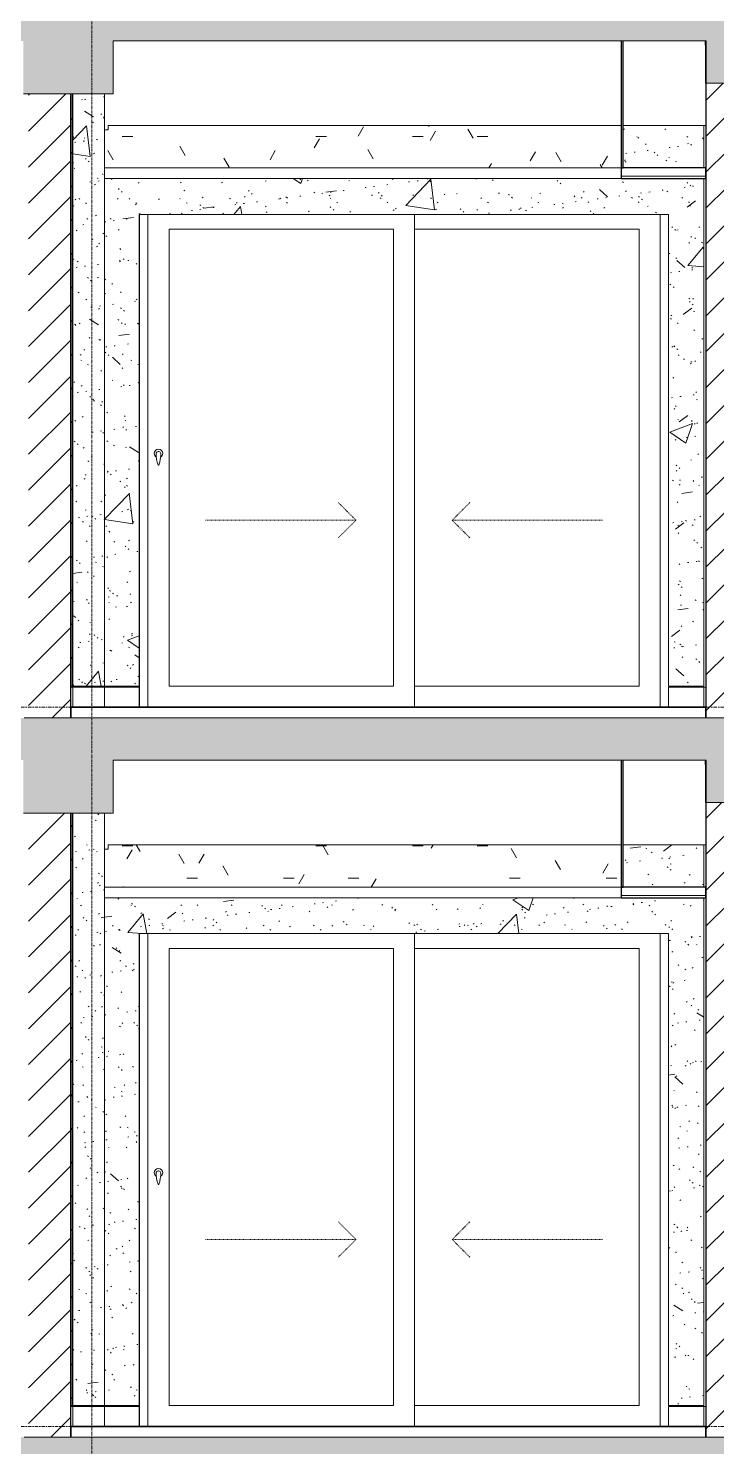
# Model space of a CAD drawing. Header units: millimetres. Extents: x -92143 to -2058, y -8802 to 35300.
# Drawn here: x -33837 to -30586, y 15705 to 22409 of the extents above; entities that cross this region are included whole.
import ezdxf

# ---------------------------------------------------------------- set-up
doc = ezdxf.new("R2010")
doc.units = ezdxf.units.MM
for name, pattern in [('Centre', [31.75, 6.35, -4.7625, 15.875, -4.7625]), ('Dash', [6.35, 3.175, -3.175]), ('Grid Line', [22.225, 12.7, -3.175, 3.175, -3.175])]:
    doc.linetypes.add(name, pattern=pattern)
for name, color, linetype, lineweight in [('0-1', 7, 'Continuous', 5), ('A-CLNG', 13, 'Continuous', 9), ('A-CLNG-1', 250, 'Continuous', 25), ('A-CLNG-2', 7, 'Continuous', 9), ('A-CLNG-PATT-3', 254, 'Continuous', 18), ('A-DETL-GENF-1', 7, 'Continuous', 9), ('A-DETL-THIN', 151, 'Continuous', 9), ('A-DOOR', 31, 'Continuous', 9), ('A-DOOR-FRAM', 31, 'Continuous', 9), ('A-DOOR-GLAZ', 31, 'Continuous', 9), ('A-DOOR-HDLN', 31, 'Dash', 18), ('A-FLOR-1', 10, 'Continuous', 35), ('A-FLOR-HRAL', 11, 'Continuous', 9), ('A-FLOR-HRAL-1', 253, 'Continuous', 18), ('A-FLOR-HRAL-2', 9, 'Continuous', 9), ('A-FLOR-LEVL-2', 51, 'Centre', 9), ('A-FLOR-PATT-1', 7, 'Continuous', 9), ('A-WALL-2', 250, 'Continuous', 25), ('A-WALL-3', 113, 'Continuous', 25), ('A-WALL-PATT-1', 7, 'Continuous', 9), ('A-WALL-PATT-2', 9, 'Continuous', 9), ('A-WALL-PATT-4', 111, 'Continuous', 9), ('I-WALL-1', 250, 'Continuous', 25), ('I-WALL-2', 7, 'Continuous', 9), ('S-BEAM-1', 12, 'Continuous', 5), ('S-BEAM-2', 7, 'Continuous', 9), ('S-BEAM-3', 10, 'Continuous', 35), ('S-GRID-1', 1, 'Grid Line', 9)]:
    doc.layers.add(name, color=color, linetype=linetype, lineweight=lineweight)
pattern_1 = [(45, (-51987.05, 14125), (-84.8528, 84.8528), [])]
pattern_2 = [(50, (-51987.05, 14125), (1093.104, -95.634), [114.3, -1257.3]), (355, (-51987, 14125), (-211.46, 1146.34), [91.44, -1005.84]), (100.451, (-51896, 14117), (881.656, 1050.7), [97.14, -1068.54]), (46.184, (-51987, 14429.8), (1626.475, -252.26), [171.45, -1885.95]), (96.636, (-51851.5, 14408.8), (1424.42, 1484.57), [145.71, -1602.81]), (351.184, (-51987, 14429.8), (1424.43, 1484.55), [137.16, -1508.76]), (21, (-51834.65, 14353.6), (909.686, -613.59), [114.3, -1257.3]), (326, (-51834.7, 14353.6), (370.81, 1105.13), [91.44, -1005.84]), (71.451, (-51758.8, 14302.5), (1280.503, 491.53), [97.14, -1068.54]), (37.5, (-51987.05, 14125), (18.5313, 507.33), [50.292, -943.356, 50.292, -970.788, -1009.65]), (37.5, (-51987.05, 14125), (18.5313, 507.33), [-2014.728, 50.292, -959.358]), (7.5, (-51987.05, 14125), (400.918, 601.084), [50.292, -531.876, 50.292, -920.496, -384.81]), (7.5, (-51987.05, 14125), (400.918, 601.084), [-1552.956, 50.292, -334.518]), (327.5, (-52326.9, 14125), (813.545, -34.374), [50.292, -330.708, 50.292, -1138.428, -1577.34]), (327.5, (-52326.9, 14125), (813.545, -34.374), [-1569.72, 50.292, -1527.048]), (317.5, (-52479.3, 14125), (888.775, 152.56), [50.292, -445.008, 50.292, -739.14, -1120.14]), (317.5, (-52479.3, 14125), (888.775, 152.56), [-1284.73, 50.29, -1069.85])]
pattern_3 = [(37.5, (-51987.05, 14125), (-4.79953, 146.8239), [5.029, -110.795, 5.029, -124.511, -123.825]), (37.5, (-51987.05, 14125), (-4.79953, 146.8239), [-245.364, 5.029, -118.796]), (7.5, (-51987.05, 14125), (134.8574, 215.0472), [5.029, -57.455, 5.029, -99.365, -40.005]), (7.5, (-51987.05, 14125), (134.8574, 215.0472), [-166.878, 5.029, -34.976]), (327.5, (-52080.78, 14125), (237.29776, 0.4316), [5.029, -33.071, 5.029, -132.131, -179.07]), (327.5, (-52080.78, 14125), (237.29776, 0.4316), [-175.26, 5.029, -174.041]), (317.5, (-52080.78, 14125), (229.067, 66.8792), [5.029, -14.021, 5.029, -84.887, -102.87]), (317.5, (-52080.78, 14125), (229.067, 66.8792), [-108.966, 5.029, -97.841])]
pattern_4 = [(45, (-51987.05, 14125), (-79.5495, 79.5495), [])]
pattern_5 = [(0, (-51987.05, 14125), (609.6, 152.4), [50.292, -406.908, 50.292, -406.908, -2438.4]), (0, (-51987.05, 14125), (609.6, 152.4), [-914.4, 50.292, -864.108, 50.292, -406.908, -1066.8]), (0, (-51987.05, 14125), (609.6, 152.4), [-2286, 50.292, -254.508, 50.292, -711.708]), (120, (-51758.45, 14201.2), (-436.7823, 451.7291), [50.292, -406.908, 50.292, -2845.308]), (120, (-51758.45, 14201.2), (-436.7823, 451.7291), [-507.492, -406.908, 50.292, -864.108, -1524]), (120, (-51758.45, 14201.2), (-436.7823, 451.7291), [-1828.8, 50.292, -406.908, 50.292, -1016.508]), (120, (-51758.45, 14201.2), (-436.7823, 451.7291), [-2336.292, -254.508, 50.292, -711.708]), (240, (-51682.25, 14506), (-172.8177, -604.1291), [50.292, -406.908, 50.292, -406.908, -2438.4]), (240, (-51682.25, 14506), (-172.8177, -604.1291), [-914.4, 50.292, -864.108, 50.292, -406.908, -1066.8]), (240, (-51682.25, 14506), (-172.8177, -604.1291), [-2286, 50.292, -254.508, 50.292, -711.708])]

# ---------------------------------------------------------------- blocks, each defined once
blk = doc.blocks.new('NCV_TKTC_KET CAU_rvt-1-TKCS_MẶT CẮT E')
at = {"layer": 'A-FLOR-PATT-1'}
h = blk.add_hatch(color=256, dxfattribs=at)
h.paths.add_polyline_path([(-73236.9, 22330), (-73236.9, 22350), (-75336.9, 22350), (-75336.9, 22330), (-73506.3, 22330)])
h.paths.add_polyline_path([(-48844.9, 22330), (-48635.6, 22330), (-48635.6, 22350), (-50536.9, 22350), (-50536.9, 22330), (-49461.4, 22330)])
h.paths.add_polyline_path([(-20336.9, 22330), (-20336.9, 22350), (-22235.3, 22350), (-22235.3, 22330), (-20484.2, 22330)])
h.paths.add_polyline_path([(-66936.9, 22330), (-65032.3, 22330), (-65032.3, 22350), (-66936.9, 22350)])
h.paths.add_polyline_path([(-48435.6, 22330), (-48433.3, 22330), (-48433.3, 22350), (-48435.6, 22350)])
h.paths.add_polyline_path([(-22435.3, 22330), (-22435.3, 22350), (-22438.4, 22349.9), (-22438.4, 22330)])
h.paths.add_polyline_path([(-42336.9, 22330), (-40434.4, 22330), (-40434.4, 22350), (-42336.9, 22350)])
h.paths.add_polyline_path([(-56833.3, 22330), (-56833.3, 22350), (-58736.9, 22350), (-58736.9, 22330), (-56859.9, 22330)])
h.paths.add_polyline_path([(-28536.9, 22330), (-28536.9, 22350), (-30435.3, 22350), (-30435.3, 22330), (-29115.7, 22330)])
h.paths.add_polyline_path([(-30635.3, 22330), (-30635.3, 22350), (-30638.4, 22350), (-30638.4, 22330)])
h = blk.add_hatch(color=256, dxfattribs=at)
h.paths.add_polyline_path([(-48635.6, 18930), (-48635.6, 18950), (-50536.9, 18950), (-50536.9, 18930), (-48844.9, 18930)])
h.paths.add_polyline_path([(-75336.9, 18930), (-73236.9, 18930), (-73236.9, 18950), (-75336.9, 18950)])
h.paths.add_polyline_path([(-20336.9, 18930), (-20336.9, 18950), (-22235.3, 18950), (-22235.3, 18930), (-20484.2, 18930)])
h.paths.add_polyline_path([(-48435.6, 18930), (-48433.3, 18930), (-48433.3, 18950), (-48435.6, 18950)])
h.paths.add_polyline_path([(-22438.4, 18930), (-22435.3, 18930.3), (-22435.3, 18950), (-22438.4, 18950)])
h.paths.add_polyline_path([(-66936.9, 18930), (-65032.3, 18930), (-65032.3, 18950), (-66936.9, 18950)])
h.paths.add_polyline_path([(-28536.9, 18930), (-28536.9, 18950), (-30435.3, 18950), (-30435.3, 18930), (-28807.5, 18930)])
h.paths.add_polyline_path([(-30638.4, 18930), (-30635.3, 18930), (-30635.3, 18950), (-30638.4, 18950)])
h.paths.add_polyline_path([(-58736.9, 18930), (-56833.3, 18930), (-56833.3, 18950), (-58736.9, 18950)])
h.paths.add_polyline_path([(-40434.4, 18930), (-40434.4, 18950), (-42336.9, 18950), (-42336.9, 18930), (-40521.7, 18930)])
at = {"layer": 'S-BEAM-1'}
blk.add_hatch(color=256, dxfattribs=at).paths.add_polyline_path([(-30636.9, 18750), (-30635.3, 18750), (-30636.9, 18761)])
at = {"layer": 'A-FLOR-1'}
for p, q in [((-30638.4, 22350.2), (-30638.4, 22330)), ((-30638.4, 22330), (-30635.3, 22330)), ((-30638.4, 18950.2), (-30638.4, 18930)), ((-30638.4, 18930), (-30635.3, 18930))]:
    blk.add_line(p, q, dxfattribs=at)
at = {"layer": 'S-BEAM-2'}
for p, q in [((-33476.9, 21930), (-33460.6, 21930)), ((-33460.6, 21950), (-33460.6, 21930)), ((-31036.9, 21950), (-33460.6, 21950)), ((-30636.9, 21950), (-31026.9, 21950)), ((-33476.9, 18530), (-33460.6, 18530)), ((-33460.6, 18550), (-33460.6, 18530)), ((-31036.9, 18550), (-33460.6, 18550)), ((-30636.9, 18550), (-31026.9, 18550))]:
    blk.add_line(p, q, dxfattribs=at)
at = {"layer": 'S-BEAM-3'}
for p, q in [((-30636.9, 22350.1), (-30636.9, 22150)), ((-30636.9, 18950.1), (-30636.9, 18750))]:
    blk.add_line(p, q, dxfattribs=at)
blk = doc.blocks.new('Railing - Railing-943831-TKCS_MẶT CẮT E')
at = {"layer": 'A-FLOR-HRAL-1'}
for p, q in [((-33626.9, 22695), (-33636.9, 22695)), ((-33636.9, 22695), (-33636.9, 22600)), ((-33626.9, 22600), (-33626.9, 22695)), ((-33636.9, 22600), (-33626.9, 22600))]:
    blk.add_line(p, q, dxfattribs=at)
at = {"layer": 'A-FLOR-HRAL-2'}
for p, q in [((-33626.9, 22695), (-33476.9, 22695)), ((-33476.9, 22695), (-33313.1, 22695)), ((-33476.9, 22695), (-33476.9, 22600)), ((-33313.1, 22695), (-33313.1, 22600))]:
    blk.add_line(p, q, dxfattribs=at)
blk = doc.blocks.new('Railing - Railing-915936-TKCS_MẶT CẮT E')
at = {"layer": 'A-FLOR-HRAL-2'}
for p, q in [((-30813.1, 5600), (-30813.1, 5695)), ((-30813.1, 5695), (-30646.9, 5695)), ((-30646.9, 5695), (-30636.9, 5695)), ((-30646.9, 5695), (-30646.9, 5600))]:
    blk.add_line(p, q, dxfattribs=at)
blk = doc.blocks.new('CL_01-VÁCH DỰNG THẠCH CAO CĂN HỘ LOẠI 1-5D11 - CL_01-VÁCH DỰNG THẠCH CAO CĂN HỘ LOẠI 1A-5-V190-TKCS_MẶT CẮT E')
at = {"layer": 'A-CLNG-PATT-3'}
h = blk.add_hatch(dxfattribs=at)
h.set_pattern_fill('FP_2', color=256, style=0, pattern_type=2)
h.set_pattern_definition(pattern_5)
h.paths.add_polyline_path([(-33476.9, 21750), (-31036.9, 21750), (-31036.9, 21950), (-33460.6, 21950), (-33460.6, 21930), (-33476.9, 21930), (-33476.9, 21804.7)])
at = {"layer": 'A-CLNG-1'}
for p, q in [((-31036.9, 22350), (-31036.9, 21750)), ((-31026.9, 21750), (-31026.9, 22350)), ((-31036.9, 21750), (-31026.9, 21750))]:
    blk.add_line(p, q, dxfattribs=at)
at = {"layer": 'A-CLNG-2'}
blk.add_line((-31036.9, 21750), (-33476.9, 21750), dxfattribs=at)
blk = doc.blocks.new('NCV_TKTC_TANG 6 - 8_rvt-3-TKCS_MẶT CẮT E')
at = {"layer": 'A-WALL-PATT-1'}
h = blk.add_hatch(dxfattribs=at)
h.set_pattern_fill('FP_5', color=256, style=0, pattern_type=2)
h.set_pattern_definition(pattern_4)
h.paths.add_polyline_path([(-33626.9, 19300), (-33626.9, 22100), (-33636.9, 22100), (-33636.9, 19300)])
at = {"layer": 'A-WALL-PATT-2'}
h = blk.add_hatch(dxfattribs=at)
h.set_pattern_fill('FP_1', color=256, style=0, pattern_type=2)
h.set_pattern_definition(pattern_1)
h.paths.add_polyline_path([(-30636.9, 19150), (-30536.9, 19150), (-30536.9, 22150), (-30635.3, 22150), (-30636.9, 19369.8)])
h = blk.add_hatch(dxfattribs=at)
h.set_pattern_fill('FP_7', color=256, style=0, pattern_type=2)
h.set_pattern_definition(pattern_2)
h.paths.add_polyline_path([(-33626.9, 19300), (-33486.9, 19300), (-33486.9, 22100), (-33626.9, 22100), (-33626.9, 19369.8)])
h = blk.add_hatch(dxfattribs=at)
h.set_pattern_fill('FP_6', color=256, style=0, pattern_type=2)
h.set_pattern_definition(pattern_3)
h.paths.add_polyline_path([(-33626.9, 19300), (-33486.9, 19300), (-33486.9, 22100), (-33626.9, 22100), (-33626.9, 19369.8)])
h = blk.add_hatch(dxfattribs=at)
h.set_pattern_fill('FP_7', color=256, style=0, pattern_type=2)
h.set_pattern_definition(pattern_2)
h.paths.add_polyline_path([(-33486.9, 19300), (-33476.9, 19300), (-33476.9, 22100), (-33486.9, 22100), (-33486.9, 19369.8)])
h = blk.add_hatch(dxfattribs=at)
h.set_pattern_fill('FP_6', color=256, style=0, pattern_type=2)
h.set_pattern_definition(pattern_3)
h.paths.add_polyline_path([(-33486.9, 19300), (-33476.9, 19300), (-33476.9, 22100), (-33486.9, 22100), (-33486.9, 19369.8)])
h = blk.add_hatch(dxfattribs=at)
h.set_pattern_fill('FP_7', color=256, style=0, pattern_type=2)
h.set_pattern_definition(pattern_2)
h.paths.add_polyline_path([(-33431.5, 19300), (-33313.1, 19300), (-33313.1, 21530), (-30813.1, 21530), (-30813.1, 19300), (-30646.9, 19300), (-30646.9, 21700), (-33476.9, 21700), (-33476.9, 19300)])
h.paths.add_polyline_path([(-30646.9, 21750), (-30646.9, 21950), (-31026.9, 21950), (-31026.9, 21750), (-30770.1, 21750)])
h = blk.add_hatch(dxfattribs=at)
h.set_pattern_fill('FP_6', color=256, style=0, pattern_type=2)
h.set_pattern_definition(pattern_3)
h.paths.add_polyline_path([(-33431.5, 19300), (-33313.1, 19300), (-33313.1, 21530), (-30813.1, 21530), (-30813.1, 19300), (-30646.9, 19300), (-30646.9, 21700), (-33476.9, 21700), (-33476.9, 19300)])
h.paths.add_polyline_path([(-30646.9, 21750), (-30646.9, 21950), (-31026.9, 21950), (-31026.9, 21750), (-30770.1, 21750)])
at = {"layer": 'A-CLNG-1'}
for p, q in [((-30636.9, 21750), (-31036.9, 21750)), ((-31036.9, 21750), (-31036.9, 21700)), ((-30636.9, 21700), (-30636.9, 21750)), ((-31036.9, 21700), (-30636.9, 21700))]:
    blk.add_line(p, q, dxfattribs=at)
at = {"layer": 'A-CLNG-2'}
for p, q in [((-33476.9, 21750), (-31036.9, 21750)), ((-31036.9, 21700), (-33476.9, 21700)), ((-30636.9, 21710), (-31036.9, 21710))]:
    blk.add_line(p, q, dxfattribs=at)
at = {"layer": 'A-FLOR-1'}
for p, q in [((-30636.9, 19200), (-33636.9, 19200)), ((-33636.9, 19200), (-33636.9, 19150)), ((-30636.9, 19150), (-30636.9, 19200))]:
    blk.add_line(p, q, dxfattribs=at)
at = {"layer": 'A-WALL-2'}
blk.add_line((-30636.9, 22350.1), (-30636.9, 19150), dxfattribs=at)
at = {"layer": 'I-WALL-1'}
for p, q in [((-33636.9, 22100), (-33636.9, 19300)), ((-33626.9, 19300), (-33626.9, 22100)), ((-33636.9, 19300), (-33626.9, 19300))]:
    blk.add_line(p, q, dxfattribs=at)
at = {"layer": 'I-WALL-2'}
for p, q in [((-33476.9, 22100), (-33476.9, 19300)), ((-30646.9, 21750), (-30646.9, 21950)), ((-30646.9, 19300), (-30646.9, 21700)), ((-33313.1, 19300), (-33313.1, 21530)), ((-33313.1, 21530), (-30813.1, 21530)), ((-30813.1, 21530), (-30813.1, 19300)), ((-33626.9, 19300), (-33486.9, 19300)), ((-33476.9, 19300), (-33486.9, 19300)), ((-33476.9, 19300), (-33313.1, 19300)), ((-30813.1, 19300), (-30646.9, 19300))]:
    blk.add_line(p, q, dxfattribs=at)
at = {"layer": 'A-CLNG'}
blk.add_blockref('CL_01-VÁCH DỰNG THẠCH CAO CĂN HỘ LOẠI 1-5D11 - CL_01-VÁCH DỰNG THẠCH CAO CĂN HỘ LOẠI 1A-5-V190-TKCS_MẶT CẮT E', (0, 0), dxfattribs=at)
at = {"layer": 'A-FLOR-HRAL'}
for name, p in [('Railing - Railing-943831-TKCS_MẶT CẮT E', (0, -3400)), ('Railing - Railing-915936-TKCS_MẶT CẮT E', (0, 13600))]:
    blk.add_blockref(name, p, dxfattribs=at)
blk = doc.blocks.new('CL_01-VÁCH DỰNG THẠCH CAO CĂN HỘ LOẠI 1-5D11 - CL_01-VÁCH DỰNG THẠCH CAO CĂN HỘ LOẠI 1A-5-V201-TKCS_MẶT CẮT E')
at = {"layer": 'A-CLNG-PATT-3'}
h = blk.add_hatch(dxfattribs=at)
h.set_pattern_fill('FP_2', color=256, style=0, pattern_type=2)
h.set_pattern_definition(pattern_5)
h.paths.add_polyline_path([(-31036.9, 18350), (-31036.9, 18550), (-33460.6, 18550), (-33460.6, 18530), (-33476.9, 18530), (-33476.9, 18350), (-31581.9, 18350)])
at = {"layer": 'A-CLNG-1'}
for p, q in [((-31036.9, 18950), (-31036.9, 18350)), ((-31026.9, 18350), (-31026.9, 18950)), ((-31036.9, 18350), (-31026.9, 18350))]:
    blk.add_line(p, q, dxfattribs=at)
at = {"layer": 'A-CLNG-2'}
blk.add_line((-31036.9, 18350), (-33476.9, 18350), dxfattribs=at)
blk = doc.blocks.new('NCV_TKTC_TANG 5_rvt-1-TKCS_MẶT CẮT E')
at = {"layer": 'A-WALL-PATT-1'}
h = blk.add_hatch(dxfattribs=at)
h.set_pattern_fill('FP_5', color=256, style=0, pattern_type=2)
h.set_pattern_definition(pattern_4)
h.paths.add_polyline_path([(-33626.9, 15900), (-33626.9, 18700), (-33636.9, 18700), (-33636.9, 15900)])
at = {"layer": 'A-WALL-PATT-2'}
h = blk.add_hatch(dxfattribs=at)
h.set_pattern_fill('FP_1', color=256, style=0, pattern_type=2)
h.set_pattern_definition(pattern_1)
h.paths.add_polyline_path([(-30636.9, 15750), (-30536.9, 15750), (-30536.9, 18750), (-30635.3, 18750), (-30636.9, 16326.1)])
h = blk.add_hatch(dxfattribs=at)
h.set_pattern_fill('FP_7', color=256, style=0, pattern_type=2)
h.set_pattern_definition(pattern_2)
h.paths.add_polyline_path([(-33486.9, 15900), (-33486.9, 18700), (-33626.9, 18700), (-33626.9, 15900)])
h = blk.add_hatch(dxfattribs=at)
h.set_pattern_fill('FP_6', color=256, style=0, pattern_type=2)
h.set_pattern_definition(pattern_3)
h.paths.add_polyline_path([(-33486.9, 15900), (-33486.9, 18700), (-33626.9, 18700), (-33626.9, 15900)])
h = blk.add_hatch(dxfattribs=at)
h.set_pattern_fill('FP_7', color=256, style=0, pattern_type=2)
h.set_pattern_definition(pattern_2)
h.paths.add_polyline_path([(-33486.9, 15900), (-33476.9, 15900), (-33476.9, 18700), (-33486.9, 18700), (-33486.9, 16326.1)])
h = blk.add_hatch(dxfattribs=at)
h.set_pattern_fill('FP_6', color=256, style=0, pattern_type=2)
h.set_pattern_definition(pattern_3)
h.paths.add_polyline_path([(-33486.9, 15900), (-33476.9, 15900), (-33476.9, 18700), (-33486.9, 18700), (-33486.9, 16326.1)])
h = blk.add_hatch(dxfattribs=at)
h.set_pattern_fill('FP_7', color=256, style=0, pattern_type=2)
h.set_pattern_definition(pattern_2)
h.paths.add_polyline_path([(-30646.9, 15900), (-30646.9, 18300), (-33476.9, 18300), (-33476.9, 15900), (-33313.1, 15900), (-33313.1, 18130), (-30813.1, 18130), (-30813.1, 15900), (-30657.1, 15900)])
h.paths.add_polyline_path([(-30770.1, 18350), (-30646.9, 18350), (-30646.9, 18550), (-31026.9, 18550), (-31026.9, 18350), (-30965.4, 18350)])
h = blk.add_hatch(dxfattribs=at)
h.set_pattern_fill('FP_6', color=256, style=0, pattern_type=2)
h.set_pattern_definition(pattern_3)
h.paths.add_polyline_path([(-30646.9, 15900), (-30646.9, 18300), (-33476.9, 18300), (-33476.9, 15900), (-33313.1, 15900), (-33313.1, 18130), (-30813.1, 18130), (-30813.1, 15900), (-30657.1, 15900)])
h.paths.add_polyline_path([(-30770.1, 18350), (-30646.9, 18350), (-30646.9, 18550), (-31026.9, 18550), (-31026.9, 18350), (-30965.4, 18350)])
at = {"layer": 'A-CLNG-1'}
for p, q in [((-30636.9, 18350), (-31036.9, 18350)), ((-31036.9, 18350), (-31036.9, 18300)), ((-30636.9, 18300), (-30636.9, 18350)), ((-31036.9, 18300), (-30636.9, 18300))]:
    blk.add_line(p, q, dxfattribs=at)
at = {"layer": 'A-CLNG-2'}
for p, q in [((-33476.9, 18350), (-31036.9, 18350)), ((-30636.9, 18310), (-31036.9, 18310)), ((-31036.9, 18300), (-33476.9, 18300))]:
    blk.add_line(p, q, dxfattribs=at)
at = {"layer": 'A-FLOR-1'}
for p, q in [((-30636.9, 15800), (-33636.9, 15800)), ((-33636.9, 15800), (-33636.9, 15750)), ((-30636.9, 15750), (-30636.9, 15800))]:
    blk.add_line(p, q, dxfattribs=at)
at = {"layer": 'A-WALL-2'}
blk.add_line((-30636.9, 18950.1), (-30636.9, 15750), dxfattribs=at)
at = {"layer": 'I-WALL-1'}
for p, q in [((-33636.9, 18700), (-33636.9, 15900)), ((-33626.9, 15900), (-33626.9, 18700)), ((-33636.9, 15900), (-33626.9, 15900))]:
    blk.add_line(p, q, dxfattribs=at)
at = {"layer": 'I-WALL-2'}
for p, q in [((-33476.9, 18700), (-33476.9, 15900)), ((-30646.9, 18350), (-30646.9, 18550)), ((-30646.9, 15900), (-30646.9, 18300)), ((-33313.1, 15900), (-33313.1, 18130)), ((-33313.1, 18130), (-30813.1, 18130)), ((-30813.1, 18130), (-30813.1, 15900)), ((-33626.9, 15900), (-33486.9, 15900)), ((-33476.9, 15900), (-33486.9, 15900)), ((-33476.9, 15900), (-33313.1, 15900)), ((-30813.1, 15900), (-30646.9, 15900))]:
    blk.add_line(p, q, dxfattribs=at)
at = {"layer": 'A-CLNG'}
blk.add_blockref('CL_01-VÁCH DỰNG THẠCH CAO CĂN HỘ LOẠI 1-5D11 - CL_01-VÁCH DỰNG THẠCH CAO CĂN HỘ LOẠI 1A-5-V201-TKCS_MẶT CẮT E', (0, 0), dxfattribs=at)
at = {"layer": 'A-FLOR-HRAL'}
for name, p in [('Railing - Railing-943831-TKCS_MẶT CẮT E', (0, -6800)), ('Railing - Railing-915936-TKCS_MẶT CẮT E', (0, 10200))]:
    blk.add_blockref(name, p, dxfattribs=at)
blk = doc.blocks.new('DEG_02-DEG_03 - DEG_02-2500x2400mm-CỬA ĐI 02 CÁNH TRƯỢT-V80-TKCS_MẶT CẮT E')
at = {"layer": 'A-DOOR'}
for p, q in [((-32012.4, 5600), (-32012.4, 7930)), ((-33172.4, 5700), (-33172.4, 7860)), ((-33172.4, 7860), (-32112.4, 7860)), ((-32112.4, 7860), (-32112.4, 5700)), ((-32112.4, 5700), (-33172.4, 5700))]:
    blk.add_line(p, q, dxfattribs=at)
at = {"layer": 'A-DOOR', "flags": 128}
blk.add_lwpolyline([(-33220.9, 6808.7), (-33220.9, 6808.7), (-33220.9, 6808.7), (-33220.9, 6808.7), (-33220.9, 6808.7), (-33220.9, 6808.7), (-33220.9, 6808.7), (-33220.9, 6808.7), (-33221, 6808.7), (-33221, 6808.7), (-33221, 6808.7), (-33221, 6808.7), (-33221.1, 6808.7), (-33221.1, 6808.7), (-33221.1, 6808.7), (-33221.2, 6808.7), (-33221.2, 6808.7), (-33221.2, 6808.7), (-33221.3, 6808.7), (-33221.3, 6808.7), (-33221.4, 6808.7), (-33221.4, 6808.7), (-33221.5, 6808.7), (-33221.5, 6808.7), (-33221.6, 6808.7), (-33221.6, 6808.7), (-33221.7, 6808.7), (-33221.7, 6808.7), (-33221.8, 6808.7), (-33221.8, 6808.7), (-33221.9, 6808.7), (-33221.9, 6808.7), (-33222, 6808.7), (-33222, 6808.7), (-33222.1, 6808.7), (-33222.2, 6808.7), (-33222.2, 6808.7), (-33222.3, 6808.7), (-33222.3, 6808.7), (-33222.4, 6808.7), (-33222.5, 6808.7), (-33222.5, 6808.7), (-33222.6, 6808.7), (-33222.6, 6808.7), (-33222.7, 6808.7), (-33222.8, 6808.7), (-33222.8, 6808.7), (-33222.9, 6808.7), (-33222.9, 6808.7), (-33223, 6808.7), (-33223, 6808.7), (-33223.1, 6808.7), (-33223.1, 6808.7), (-33223.2, 6808.7), (-33223.2, 6808.7), (-33223.3, 6808.7), (-33223.3, 6808.7), (-33223.4, 6808.7), (-33223.4, 6808.7), (-33223.5, 6808.7), (-33223.5, 6808.7), (-33223.5, 6808.7), (-33223.6, 6808.7), (-33223.6, 6808.7), (-33223.6, 6808.7), (-33223.7, 6808.7), (-33223.7, 6808.7), (-33223.7, 6808.7), (-33223.8, 6808.7), (-33223.8, 6808.7), (-33223.8, 6808.7), (-33223.8, 6808.7), (-33223.8, 6808.7), (-33223.8, 6808.7), (-33223.8, 6808.7), (-33223.9, 6808.7), (-33223.9, 6808.7)], dxfattribs=at)
at = {"layer": 'A-DOOR'}
for centre, radius, start, end in [((-33222.4, 6800), 20, 0, 180), ((-33222.4, 6800), 20, 180, 240), ((-33223.9, 6799.2), 9.45, 90, 180), ((-33068.6, 6799.2), 164.8, 180, 199.13397), ((-33220.9, 6799.2), 9.45, 0, 90), ((-33376.2, 6799.2), 164.8, 340.86603, 0), ((-33222.4, 6800), 20, 300, 0), ((-33222, 6746), 2.34, 199.13397, 261.03098), ((-33222.7, 6746), 2.34, 278.96902, 340.86603)]:
    blk.add_arc(centre, radius, start, end, dxfattribs=at)
at = {"layer": 'A-DOOR-FRAM'}
for p, q in [((-33312.4, 7930.2), (-33312.4, 5600)), ((-33272.4, 5600), (-33272.4, 7930)), ((-30852.4, 5600), (-30852.4, 7930)), ((-30812.4, 5695), (-30812.4, 5700))]:
    blk.add_line(p, q, dxfattribs=at)
at = {"layer": 'A-DOOR-GLAZ'}
for p, q in [((-30952.4, 7860), (-32012.4, 7860)), ((-30952.4, 5700), (-30952.4, 7860)), ((-32012.4, 5700), (-30952.4, 5700))]:
    blk.add_line(p, q, dxfattribs=at)
at = {"layer": 'A-DOOR-HDLN'}
for p, q in [((-32289.6, 6484.2), (-32374.5, 6569.1)), ((-31835.1, 6484.2), (-31750.3, 6569.1)), ((-32999.6, 6484.2), (-32289.6, 6484.2)), ((-32289.6, 6484.2), (-32374.5, 6399.4)), ((-31835.1, 6484.2), (-31750.3, 6399.4)), ((-31125.1, 6484.2), (-31835.1, 6484.2))]:
    blk.add_line(p, q, dxfattribs=at)

msp = doc.modelspace()

# ---------------------------------------------------------------- hatches: boundary and pattern name
at = {"layer": 'A-DETL-GENF-1'}
for points in [[(-17236.9, 21950), (-17236.9, 22550), (-78233.3, 22550), (-78233.3, 21950), (-77935.7, 21950), (-77935.7, 22350), (-73233.6, 22350), (-73233.6, 22150), (-73033.3, 22150), (-73033.3, 22350), (-70108.5, 22350), (-70108.5, 22100), (-69708.5, 22100), (-69708.5, 22350), (-65032.3, 22350), (-65032.3, 22150), (-64832.3, 22150), (-64832.3, 22350), (-61933.6, 22350), (-61933.6, 22100), (-61533.6, 22100), (-61533.6, 22350), (-56833.3, 22350), (-56833.3, 22150), (-56633.3, 22150), (-56633.3, 22350), (-53733.2, 22350), (-53733.2, 22100), (-53333.2, 22100), (-53333.2, 22350), (-48635.6, 22350), (-48635.6, 22150), (-48435.6, 22150), (-48435.6, 22350), (-45535.3, 22350), (-45535.3, 22100), (-45134.4, 22100), (-45134.4, 22350), (-40434.4, 22350), (-40434.4, 22150), (-40234.4, 22150), (-40234.4, 22350), (-37436.9, 22350), (-37436.9, 22100), (-37037.4, 22100), (-37037.4, 22350), (-33860.3, 22350), (-33860.3, 22100), (-33436.9, 22100), (-33436.9, 22350), (-30635.3, 22350), (-30635.3, 22150), (-30435.3, 22150), (-30435.3, 22350), (-25735.7, 22350), (-25735.7, 22100), (-25335.7, 22100), (-25335.7, 22350), (-22435.3, 22350), (-22435.3, 22150), (-22235.3, 22150), (-22235.3, 22350), (-17535.3, 22350), (-17535.3, 21950)], [(-17236.9, 18550), (-17236.9, 19150), (-78233.3, 19150), (-78233.3, 18550), (-77935.7, 18550), (-77935.7, 18950), (-73233.6, 18950), (-73233.6, 18750), (-73033.3, 18750), (-73033.3, 18950), (-70108.5, 18950), (-70108.5, 18700), (-69708.5, 18700), (-69708.5, 18950), (-65032.3, 18950), (-65032.3, 18750), (-64832.3, 18750), (-64832.3, 18950), (-61933.6, 18950), (-61933.6, 18700), (-61533.6, 18700), (-61533.6, 18950), (-56833.3, 18950), (-56833.3, 18750), (-56633.3, 18750), (-56633.3, 18950), (-53733.2, 18950), (-53733.2, 18700), (-53333.2, 18700), (-53333.2, 18950), (-48635.6, 18950), (-48635.6, 18750), (-48435.6, 18750), (-48435.6, 18950), (-45535.3, 18950), (-45535.3, 18700), (-45134.4, 18700), (-45134.4, 18950), (-40434.4, 18950), (-40434.4, 18750), (-40234.4, 18750), (-40234.4, 18950), (-37436.9, 18950), (-37436.9, 18700), (-37037.4, 18700), (-37037.4, 18950), (-33860.3, 18950), (-33860.3, 18700), (-33436.9, 18700), (-33436.9, 18950), (-30635.3, 18950), (-30635.3, 18750), (-30435.3, 18750), (-30435.3, 18950), (-25735.7, 18950), (-25735.7, 18700), (-25335.7, 18700), (-25335.7, 18950), (-22435.3, 18950), (-22435.3, 18750), (-22235.3, 18750), (-22235.3, 18950), (-17535.3, 18950), (-17535.3, 18550)], [(-77935.7, 15150), (-77935.7, 15550), (-73233.6, 15550), (-73233.6, 15350), (-73033.3, 15350), (-73033.3, 15550), (-70108.5, 15550), (-70108.5, 15300), (-69708.5, 15300), (-69708.5, 15550), (-65032.3, 15550), (-65032.3, 15350), (-64832.3, 15350), (-64832.3, 15550), (-61933.6, 15550), (-61933.6, 15300), (-61533.6, 15300), (-61533.6, 15550), (-56833.3, 15550), (-56833.3, 15350), (-56633.3, 15350), (-56633.3, 15550), (-53733.2, 15550), (-53733.2, 15300), (-53333.2, 15300), (-53333.2, 15550), (-48635.6, 15550), (-48635.6, 15350), (-48435.6, 15350), (-48435.6, 15550), (-45535.3, 15550), (-45535.3, 15300), (-45134.4, 15300), (-45134.4, 15550), (-40434.4, 15550), (-40434.4, 15350), (-40234.4, 15350), (-40234.4, 15550), (-37436.9, 15550), (-37436.9, 15300), (-37037.4, 15300), (-37037.4, 15550), (-33860.3, 15550), (-33860.3, 15300), (-33436.9, 15300), (-33436.9, 15550), (-30635.3, 15550), (-30635.3, 15350), (-30435.3, 15350), (-30435.3, 15550), (-25735.7, 15550), (-25735.7, 15300), (-25335.7, 15300), (-25335.7, 15550), (-22435.3, 15550), (-22435.3, 15350), (-22235.3, 15350), (-22235.3, 15550), (-17535.3, 15550), (-17535.3, 15150), (-17236.9, 15150), (-17236.9, 15750), (-78233.3, 15750), (-78233.3, 15150)]]:
    msp.add_hatch(color=256, dxfattribs=at).paths.add_polyline_path(points)
at = {"layer": 'A-WALL-PATT-4'}
h = msp.add_hatch(dxfattribs=at)
h.set_pattern_fill('FP_1', color=256, style=0, pattern_type=2)
h.set_pattern_definition(pattern_1)
h.paths.add_polyline_path([(-33739.8, 19150), (-33636.9, 19150), (-33636.9, 22100), (-33836.9, 22100), (-33836.9, 19150)])
h = msp.add_hatch(dxfattribs=at)
h.set_pattern_fill('FP_1', color=256, style=0, pattern_type=2)
h.set_pattern_definition(pattern_1)
h.paths.add_polyline_path([(-33636.9, 15750), (-33636.9, 18700), (-33836.9, 18700), (-33836.9, 15750), (-33739.8, 15750)])

# ---------------------------------------------------------------- linework, layer by layer
at = {"layer": 'A-DETL-THIN'}
for p, q in [((-33436.9, 22100), (-33436.9, 22350)), ((-33436.9, 22350), (-30635.3, 22350)), ((-30635.3, 22350), (-30635.3, 22150)), ((-30635.3, 22150), (-30435.3, 22150)), ((-33860.3, 22100), (-33436.9, 22100)), ((-17236.9, 19150), (-33857.4, 19150)), ((-33436.9, 18700), (-33436.9, 18950)), ((-33436.9, 18950), (-30635.3, 18950)), ((-30635.3, 18950), (-30635.3, 18750)), ((-30635.3, 18750), (-30435.3, 18750)), ((-33860.3, 18700), (-33436.9, 18700)), ((-17236.9, 15750), (-33857.4, 15750))]:
    msp.add_line(p, q, dxfattribs=at)
at = {"layer": 'A-FLOR-LEVL-2'}
for p, q in [((-92142.8, 19200), (-5549.7, 19200)), ((-92142.8, 15800), (-5549.7, 15800))]:
    msp.add_line(p, q, dxfattribs=at)
at = {"layer": 'A-WALL-3'}
for p, q in [((-33636.9, 19150), (-33636.9, 22100)), ((-33636.9, 15750), (-33636.9, 18700))]:
    msp.add_line(p, q, dxfattribs=at)
at = {"layer": 'S-GRID-1'}
msp.add_line((-33536.9, -1796.5), (-33536.9, 30542.5), dxfattribs=at)

# ---------------------------------------------------------------- block references
at = {"layer": '0-1'}
for name in ['NCV_TKTC_KET CAU_rvt-1-TKCS_MẶT CẮT E', 'NCV_TKTC_TANG 6 - 8_rvt-3-TKCS_MẶT CẮT E', 'NCV_TKTC_TANG 5_rvt-1-TKCS_MẶT CẮT E']:
    msp.add_blockref(name, (0, 0), dxfattribs=at)
at = {"layer": 'A-DOOR'}
for p in [(0, 13600), (0, 10200)]:
    msp.add_blockref('DEG_02-DEG_03 - DEG_02-2500x2400mm-CỬA ĐI 02 CÁNH TRƯỢT-V80-TKCS_MẶT CẮT E', p, dxfattribs=at)

doc.saveas('drawing.dxf')
